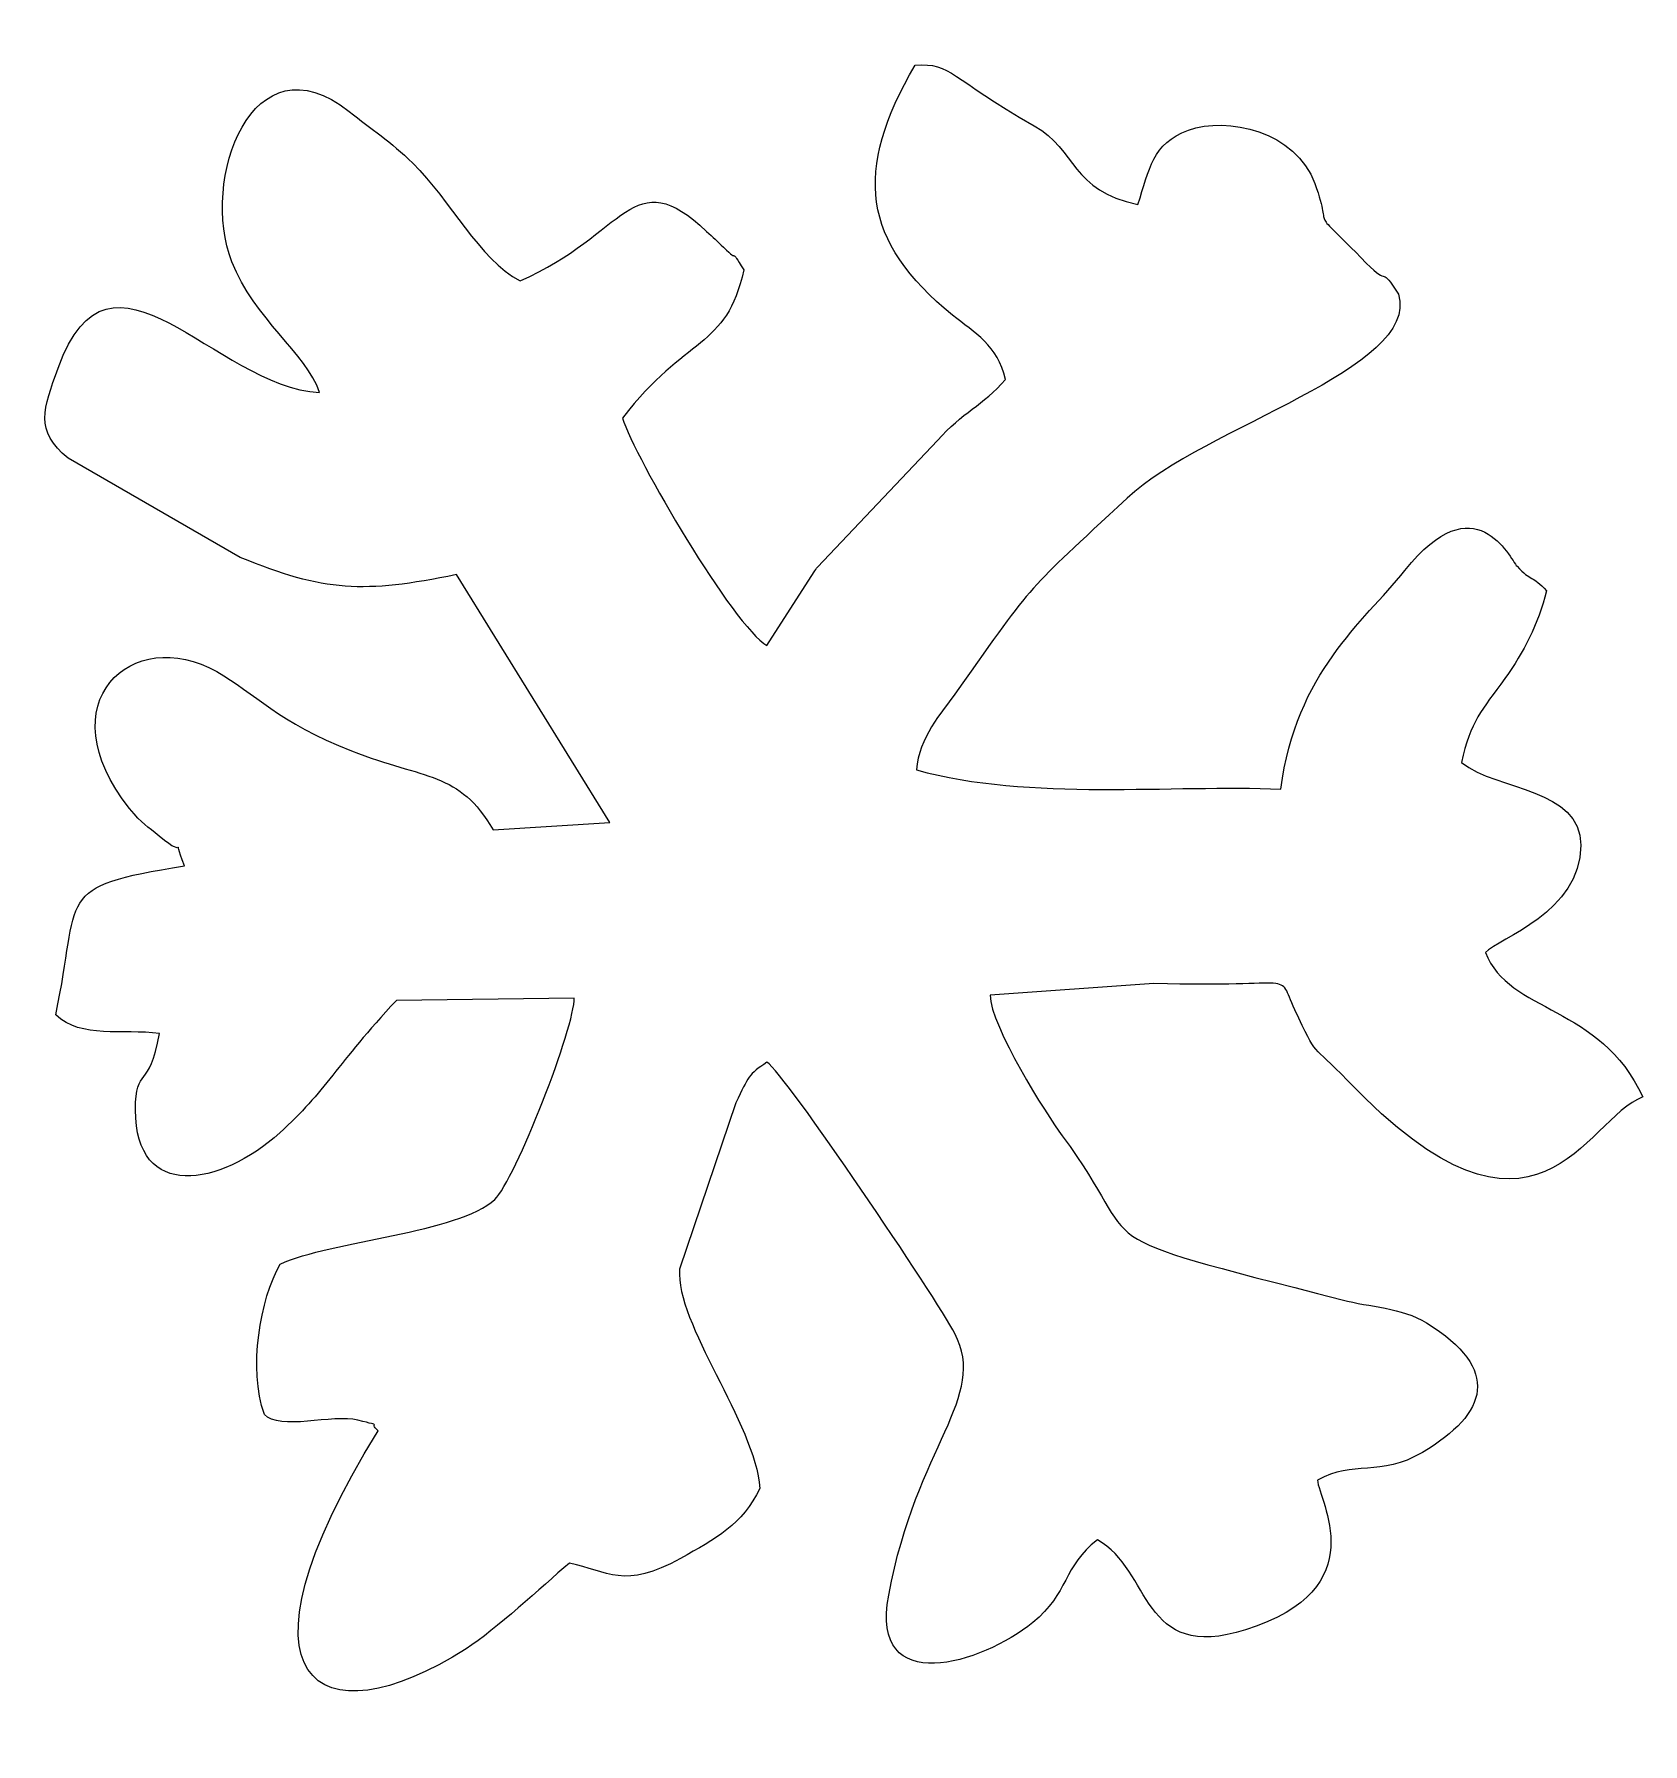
# Model space of a CAD drawing. Header units: millimetres. Extents: x -127 to 127, y -90 to 89.
# Drawn here: x -17.19 to -8.87, y -59.33 to -50.48 of the extents above; entities that cross this region are included whole.
import ezdxf

# ---------------------------------------------------------------- set-up
doc = ezdxf.new("R2010")
doc.units = ezdxf.units.MM
doc.header["$MEASUREMENT"] = 0
doc.layers.add('Layer 1', color=7, linetype='Continuous')

msp = doc.modelspace()

# ---------------------------------------------------------------- linework, layer by layer
at = {"layer": 'Layer 1', "color": 1, "lineweight": 9}
msp.add_open_spline([(-11.5352, -52.8828), (-11.1345, -52.5092), (-10.0199, -52.2166), (-10.1307, -51.8276), (-10.1307, -51.8276), (-10.2313, -51.6709), (-10.1742, -51.7939), (-10.2981, -51.6665), (-10.2981, -51.6665), (-10.6182, -51.3376), (-10.4609, -51.5418), (-10.5637, -51.2553), (-10.5637, -51.2553), (-10.661, -50.9841), (-11.0199, -50.9055), (-11.2186, -50.9789), (-11.2186, -50.9789), (-11.4058, -51.0481), (-11.4195, -51.181), (-11.4792, -51.3626), (-11.4792, -51.3626), (-11.8281, -51.293), (-11.7942, -51.0813), (-12.0159, -50.9561), (-12.0159, -50.9561), (-12.4605, -50.705), (-12.4392, -50.6296), (-12.6322, -50.6418), (-12.6322, -50.6418), (-12.9536, -51.1912), (-12.9071, -51.5552), (-12.439, -51.9358), (-12.439, -51.9358), (-12.3246, -52.0288), (-12.2048, -52.0908), (-12.1655, -52.269), (-12.1655, -52.269), (-12.282, -52.4044), (-12.3893, -52.4378), (-12.5161, -52.5847), (-12.5161, -52.5847), (-12.5161, -52.5847), (-13.1378, -53.2401), (-13.1378, -53.2401), (-13.1378, -53.2401), (-13.1431, -53.2472), (-13.1502, -53.2575), (-13.1553, -53.2647), (-13.1553, -53.2647), (-13.1553, -53.2647), (-13.399, -53.6463), (-13.399, -53.6463), (-13.399, -53.6463), (-13.5722, -53.5452), (-14.0835, -52.6734), (-14.1467, -52.4684), (-14.1467, -52.4684), (-13.8171, -52.041), (-13.6109, -52.1142), (-13.5183, -51.7014), (-13.5183, -51.7014), (-13.6002, -51.575), (-13.5334, -51.6751), (-13.6245, -51.5849), (-13.6245, -51.5849), (-13.6564, -51.5532), (-13.6789, -51.5328), (-13.7113, -51.5023), (-13.7113, -51.5023), (-14.0977, -51.1378), (-14.1247, -51.5179), (-14.6771, -51.7588), (-14.6771, -51.7588), (-14.8909, -51.6461), (-15.0338, -51.3439), (-15.2323, -51.1489), (-15.2323, -51.1489), (-15.3472, -51.0361), (-15.4433, -50.9758), (-15.5613, -50.8819), (-15.5613, -50.8819), (-16.0642, -50.482), (-16.3336, -51.2397), (-16.1683, -51.6595), (-16.1683, -51.6595), (-16.0511, -51.957), (-15.7835, -52.1312), (-15.714, -52.3371), (-15.714, -52.3371), (-16.2594, -52.3032), (-16.7974, -51.4513), (-17.0671, -52.21), (-17.0671, -52.21), (-17.1425, -52.4221), (-17.191, -52.5309), (-17.0156, -52.6768), (-17.0156, -52.6768), (-17.0156, -52.6768), (-16.1245, -53.1898), (-16.1245, -53.1898), (-16.1245, -53.1898), (-15.6913, -53.3691), (-15.4846, -53.3768), (-15.0058, -53.2789), (-15.0058, -53.2789), (-15.0058, -53.2789), (-14.2116, -54.5612), (-14.2116, -54.5612), (-14.2116, -54.5612), (-14.2116, -54.5612), (-14.8162, -54.6002), (-14.8162, -54.6002), (-14.8162, -54.6002), (-14.9923, -54.2957), (-15.1677, -54.3403), (-15.5484, -54.1911), (-15.5484, -54.1911), (-15.9292, -54.042), (-16.0491, -53.8928), (-16.2459, -53.7808), (-16.2459, -53.7808), (-16.6828, -53.5323), (-17.1345, -53.9428), (-16.697, -54.489), (-16.697, -54.489), (-16.6314, -54.5709), (-16.6054, -54.5798), (-16.5441, -54.632), (-16.5441, -54.632), (-16.3814, -54.7707), (-16.4899, -54.5978), (-16.4127, -54.7861), (-16.4127, -54.7861), (-17.1016, -54.896), (-16.9461, -54.9314), (-17.0796, -55.557), (-17.0796, -55.557), (-16.9453, -55.6829), (-16.736, -55.6282), (-16.5423, -55.653), (-16.5423, -55.653), (-16.594, -55.9513), (-16.6668, -55.8186), (-16.6668, -56.0478), (-16.6668, -56.0478), (-16.6668, -56.5237), (-16.229, -56.4454), (-15.9206, -56.1679), (-15.9206, -56.1679), (-15.6837, -55.9546), (-15.6263, -55.8121), (-15.3165, -55.4821), (-15.3165, -55.4821), (-15.3165, -55.4821), (-14.3975, -55.4698), (-14.3975, -55.4698), (-14.3975, -55.4698), (-14.388, -55.6084), (-14.7037, -56.4143), (-14.8081, -56.5121), (-14.8081, -56.5121), (-14.9924, -56.6848), (-15.6525, -56.726), (-15.9188, -56.8466), (-15.9188, -56.8466), (-16.0212, -57.0287), (-16.0842, -57.3879), (-16.0001, -57.6244), (-16.0001, -57.6244), (-15.9225, -57.7124), (-15.6454, -57.6211), (-15.5156, -57.6545), (-15.5156, -57.6545), (-15.3704, -57.6919), (-15.4682, -57.6607), (-15.4112, -57.7098), (-15.4112, -57.7098), (-16.2182, -59.0091), (-15.724, -59.3293), (-14.9561, -58.8371), (-14.9561, -58.8371), (-14.7997, -58.7368), (-14.5708, -58.5209), (-14.4215, -58.394), (-14.4215, -58.394), (-14.2226, -58.4368), (-14.1383, -58.5322), (-13.846, -58.3698), (-13.846, -58.3698), (-13.6659, -58.2697), (-13.5255, -58.1934), (-13.4361, -58.0079), (-13.4361, -58.0079), (-13.46, -57.6694), (-13.8741, -57.1527), (-13.8515, -56.8738), (-13.8515, -56.8738), (-13.8515, -56.8738), (-13.5605, -56.0124), (-13.5605, -56.0124), (-13.5605, -56.0124), (-13.4919, -55.8745), (-13.4966, -55.8654), (-13.399, -55.8018), (-13.399, -55.8018), (-13.3057, -55.8615), (-12.52, -57.0265), (-12.427, -57.2059), (-12.427, -57.2059), (-12.2544, -57.5384), (-12.6226, -57.7783), (-12.7694, -58.56), (-12.7694, -58.56), (-12.8702, -59.0967), (-12.2867, -58.9152), (-12.0233, -58.7019), (-12.0233, -58.7019), (-11.8356, -58.5498), (-11.8683, -58.41), (-11.6896, -58.2742), (-11.6896, -58.2742), (-11.406, -58.4261), (-11.4699, -58.9122), (-10.9221, -58.7394), (-10.9221, -58.7394), (-10.2493, -58.5273), (-10.5441, -58.0702), (-10.5507, -57.9653), (-10.5507, -57.9653), (-10.3648, -57.8596), (-10.2274, -57.952), (-10.0073, -57.8213), (-10.0073, -57.8213), (-9.6674, -57.6193), (-9.5972, -57.3915), (-9.9863, -57.1513), (-9.9863, -57.1513), (-10.1177, -57.0702), (-10.2782, -57.0695), (-10.4227, -57.0321), (-10.4227, -57.0321), (-11.8431, -56.6642), (-11.4114, -56.8016), (-11.8713, -56.1825), (-11.8713, -56.1825), (-11.9526, -56.0729), (-12.2414, -55.6174), (-12.245, -55.4543), (-12.245, -55.4543), (-12.245, -55.4543), (-11.3967, -55.3945), (-11.3967, -55.3945), (-11.3967, -55.3945), (-10.6255, -55.419), (-10.7652, -55.3228), (-10.668, -55.5302), (-10.668, -55.5302), (-10.5462, -55.7902), (-10.5884, -55.6939), (-10.3944, -55.8973), (-10.3944, -55.8973), (-9.4125, -56.9265), (-9.1662, -56.0945), (-8.867, -55.9818), (-8.867, -55.9818), (-9.089, -55.5024), (-9.5592, -55.5498), (-9.6817, -55.234), (-9.6817, -55.234), (-9.612, -55.1615), (-9.1865, -55.0253), (-9.1884, -54.6796), (-9.1884, -54.6796), (-9.19, -54.3807), (-9.6135, -54.4015), (-9.8054, -54.2513), (-9.8054, -54.2513), (-9.7593, -54.0372), (-9.6997, -53.9805), (-9.5806, -53.8158), (-9.5806, -53.8158), (-9.4816, -53.6788), (-9.4108, -53.5381), (-9.3645, -53.3633), (-9.3645, -53.3633), (-9.4393, -53.2809), (-9.4443, -53.3148), (-9.5176, -53.2355), (-9.5176, -53.2355), (-9.5551, -53.1948), (-9.7328, -52.799), (-10.0981, -53.2566), (-10.0981, -53.2566), (-10.3203, -53.5351), (-10.6575, -53.7787), (-10.7407, -54.3888), (-10.7407, -54.3888), (-11.2989, -54.3637), (-12.0399, -54.4513), (-12.6253, -54.2896), (-12.6253, -54.2896), (-12.612, -54.1187), (-12.5023, -54.0039), (-12.4142, -53.8793), (-12.4142, -53.8793), (-12.0036, -53.2985), (-12.0665, -53.3782), (-11.5352, -52.8828)], degree=3, knots=[0, 0, 0, 0, 0.012821, 0.012821, 0.012821, 0.012821, 0.025641, 0.025641, 0.025641, 0.025641, 0.038462, 0.038462, 0.038462, 0.038462, 0.051282, 0.051282, 0.051282, 0.051282, 0.064103, 0.064103, 0.064103, 0.064103, 0.076923, 0.076923, 0.076923, 0.076923, 0.089744, 0.089744, 0.089744, 0.089744, 0.102564, 0.102564, 0.102564, 0.102564, 0.115385, 0.115385, 0.115385, 0.115385, 0.128205, 0.128205, 0.128205, 0.128205, 0.141026, 0.141026, 0.141026, 0.141026, 0.153846, 0.153846, 0.153846, 0.153846, 0.166667, 0.166667, 0.166667, 0.166667, 0.179487, 0.179487, 0.179487, 0.179487, 0.192308, 0.192308, 0.192308, 0.192308, 0.205128, 0.205128, 0.205128, 0.205128, 0.217949, 0.217949, 0.217949, 0.217949, 0.230769, 0.230769, 0.230769, 0.230769, 0.24359, 0.24359, 0.24359, 0.24359, 0.25641, 0.25641, 0.25641, 0.25641, 0.269231, 0.269231, 0.269231, 0.269231, 0.282051, 0.282051, 0.282051, 0.282051, 0.294872, 0.294872, 0.294872, 0.294872, 0.307692, 0.307692, 0.307692, 0.307692, 0.320513, 0.320513, 0.320513, 0.320513, 0.333333, 0.333333, 0.333333, 0.333333, 0.346154, 0.346154, 0.346154, 0.346154, 0.358974, 0.358974, 0.358974, 0.358974, 0.371795, 0.371795, 0.371795, 0.371795, 0.384615, 0.384615, 0.384615, 0.384615, 0.397436, 0.397436, 0.397436, 0.397436, 0.410256, 0.410256, 0.410256, 0.410256, 0.423077, 0.423077, 0.423077, 0.423077, 0.435897, 0.435897, 0.435897, 0.435897, 0.448718, 0.448718, 0.448718, 0.448718, 0.461538, 0.461538, 0.461538, 0.461538, 0.474359, 0.474359, 0.474359, 0.474359, 0.487179, 0.487179, 0.487179, 0.487179, 0.5, 0.5, 0.5, 0.5, 0.512821, 0.512821, 0.512821, 0.512821, 0.525641, 0.525641, 0.525641, 0.525641, 0.538462, 0.538462, 0.538462, 0.538462, 0.551282, 0.551282, 0.551282, 0.551282, 0.564103, 0.564103, 0.564103, 0.564103, 0.576923, 0.576923, 0.576923, 0.576923, 0.589744, 0.589744, 0.589744, 0.589744, 0.602564, 0.602564, 0.602564, 0.602564, 0.615385, 0.615385, 0.615385, 0.615385, 0.628205, 0.628205, 0.628205, 0.628205, 0.641026, 0.641026, 0.641026, 0.641026, 0.653846, 0.653846, 0.653846, 0.653846, 0.666667, 0.666667, 0.666667, 0.666667, 0.679487, 0.679487, 0.679487, 0.679487, 0.692308, 0.692308, 0.692308, 0.692308, 0.705128, 0.705128, 0.705128, 0.705128, 0.717949, 0.717949, 0.717949, 0.717949, 0.730769, 0.730769, 0.730769, 0.730769, 0.74359, 0.74359, 0.74359, 0.74359, 0.75641, 0.75641, 0.75641, 0.75641, 0.769231, 0.769231, 0.769231, 0.769231, 0.782051, 0.782051, 0.782051, 0.782051, 0.794872, 0.794872, 0.794872, 0.794872, 0.807692, 0.807692, 0.807692, 0.807692, 0.820513, 0.820513, 0.820513, 0.820513, 0.833333, 0.833333, 0.833333, 0.833333, 0.846154, 0.846154, 0.846154, 0.846154, 0.858974, 0.858974, 0.858974, 0.858974, 0.871795, 0.871795, 0.871795, 0.871795, 0.884615, 0.884615, 0.884615, 0.884615, 0.897436, 0.897436, 0.897436, 0.897436, 0.910256, 0.910256, 0.910256, 0.910256, 0.923077, 0.923077, 0.923077, 0.923077, 0.935897, 0.935897, 0.935897, 0.935897, 0.948718, 0.948718, 0.948718, 0.948718, 0.961538, 0.961538, 0.961538, 0.961538, 0.974359, 0.974359, 0.974359, 0.974359, 1, 1, 1, 1], dxfattribs=at)

doc.saveas('drawing.dxf')
